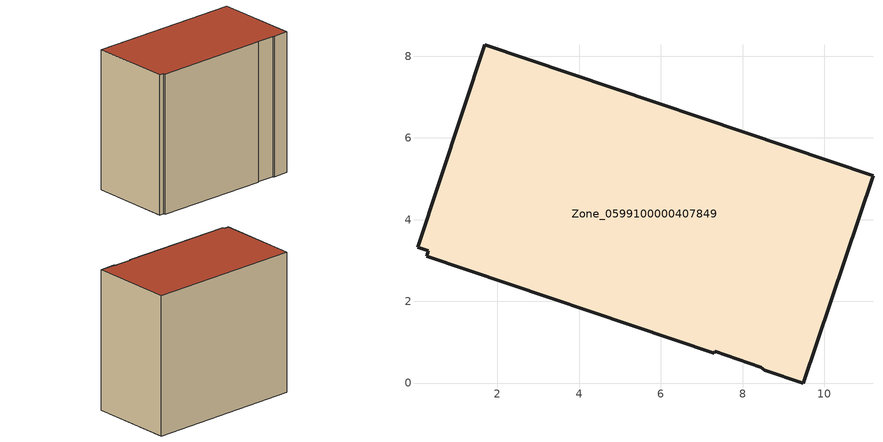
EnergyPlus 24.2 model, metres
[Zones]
Zone_0599100000407849
 floor ground (C_G): 7.32,0.78 7.3,0.73 0.27,3.1 0.31,3.23 0.04,3.33 1.69,8.28 11.19,5.08 9.48,0 8.54,0.32 8.44,0.39 z0
 wall outside (C_F): 9.48,0 11.19,5.08 1.69,8.28 0.04,3.33 0.31,3.23 0.27,3.1 7.3,0.73 7.32,0.78 8.44,0.39 8.54,0.32 9.48,0 z0:9.03
 roof outside (C_R): 7.3,0.73 7.32,0.78 8.44,0.39 8.54,0.32 9.48,0 11.19,5.08 1.69,8.28 0.04,3.33 0.31,3.23 0.27,3.1 z9.03
[BUILDING]
Pand.0599100000407849: North Axis=0; Terrain=City; Loads Convergence Tolerance Value=0.04; Temperature Convergence Tolerance Value=0.4; Solar Distribution=FullExterior; Maximum Number of Warmup Days=25; Minimum Number of Warmup Days=1
[Site:Location]
Rotterdam.The.Hague.AP_ZH_NLD Design_Conditions: Latitude=51.96; Longitude=4.45; Time Zone=1; Elevation=-4.5
[SITE:GROUNDTEMPERATURE:BUILDINGSURFACE]
18, 18, 18, 18, 18, 18, 18, 18, 18, 18, 18, 18
[MATERIAL] Thermal Absorptance=0.9; Solar Absorptance=0.7; Visible Absorptance=0.7
Name | Roughness | Thickness | Conductivity | Density | Specific Heat
G.TC.1992-2005 | MediumSmooth | 0.15 | 0.06 | 540 | 1210
F.TC.1992-2005 | Rough | 0.3 | 0.12 | 1920 | 840
R.TC.1992-2005 | MediumRough | 0.2 | 0.08 | 1500 | 1000
[CONSTRUCTION]
C_G: G.TC.1992-2005
C_F: F.TC.1992-2005
C_R: R.TC.1992-2005
[ZONE]
Zone_0599100000407849: Type=1; Multiplier=1; Ceiling Height=Autocalculate; Volume=Autocalculate; Floor Area=autocalculate; Part of Total Floor Area=Yes
[ZONEINFILTRATION:DESIGNFLOWRATE]
Infil_Zone_0599100000407849: Zone or ZoneList or Space or SpaceList=Zone_0599100000407849; Schedule=AlwaysOn; Design Flow Rate Calculation Method=Flow/Area; Flow Rate per Floor Area=0.0015; Constant Term Coefficient=1; Temperature Term Coefficient=0; Velocity Term Coefficient=0; Velocity Squared Term Coefficient=0
[HVACTEMPLATE:ZONE:IDEALLOADSAIRSYSTEM]
Zone_0599100000407849: Maximum Heating Supply Air Temperature=50; Minimum Cooling Supply Air Temperature=13; Maximum Heating Supply Air Humidity Ratio=0.0156; Minimum Cooling Supply Air Humidity Ratio=0.0077; Heating Limit=NoLimit; Cooling Limit=NoLimit; Dehumidification Control Type=ConstantSensibleHeatRatio; Cooling Sensible Heat Ratio=0.7; Dehumidification Setpoint=60; Humidification Control Type=None; Humidification Setpoint=30; Outdoor Air Method=None; Outdoor Air Flow Rate per Person=0.00944; Outdoor Air Flow Rate per Zone Floor Area=0; Outdoor Air Flow Rate per Zone=0; Demand Controlled Ventilation Type=None; Outdoor Air Economizer Type=NoEconomizer; Heat Recovery Type=None; Sensible Heat Recovery Effectiveness=0.7; Latent Heat Recovery Effectiveness=0.65
[ZONECONTROL:THERMOSTAT]
ThermostatControl_Zone_0599100000407849: Zone or ZoneList=Zone_0599100000407849; Control Type Schedule=DualSetpointControlType; Control 1=Thermostat_Zone_0599100000407849; Temperature Difference Between Cutout And Setpoint=0
[THERMOSTATSETPOINT:DUALSETPOINT]
Thermostat_Zone_0599100000407849: Heating Setpoint Temperature Schedule=HeatingSetpoint_Zone_0599100000407849; Cooling Setpoint Temperature Schedule=CoolingSetpoint_Zone_0599100000407849
[SCHEDULE:COMPACT]
HeatingSetpoint_Zone_0599100000407849: Through: 12/31, For: AllDays, Until: 24:00, 21
CoolingSetpoint_Zone_0599100000407849: Through: 12/31, For: AllDays, Until: 24:00, 24
DualSetpointControlType: Through: 12/31, For: AllDays, Until: 24:00, 4
AlwaysOn: Through: 12/31, For: AllDays, Until: 24:00, 1
